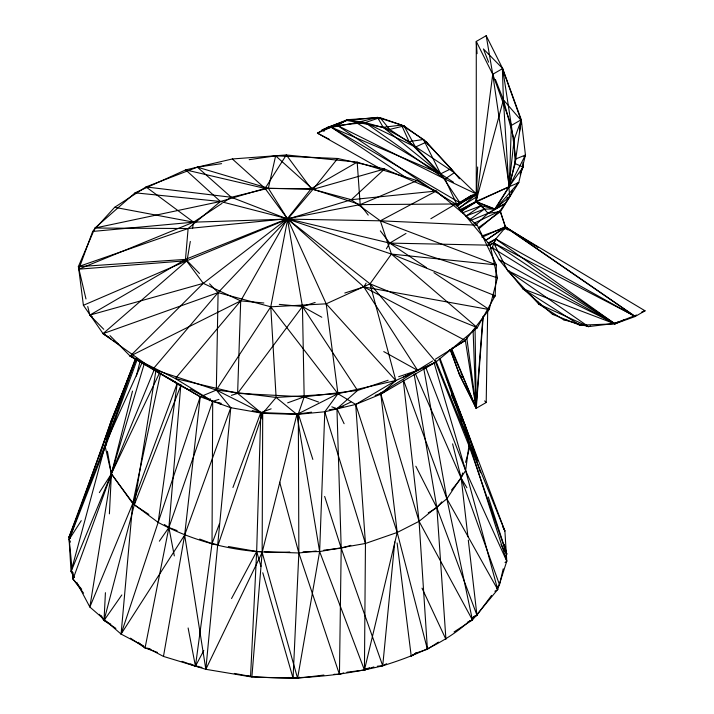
<?xml version="1.0" encoding="UTF-8"?>
<svg xmlns="http://www.w3.org/2000/svg" width="714" height="714" viewBox="0 0 714 714"><rect width="100%" height="100%" fill="white"/><g stroke="black" fill="none" stroke-linecap="round" stroke-linejoin="round"><path stroke-width="1.07" d="M73.06 572.566L73.033 579.072L83.583 593.164M323.897 675.051L297.595 678.3L251.863 677.015L262.154 552.404L262.716 413.326L276.113 397.448L270.767 306.806L287.662 219.1L312.964 189.371L337.668 158.49L384.596 168.977L436.281 191.04L477.255 225.187L496.409 264.93L495.159 295.757L477.3 327.655L435.942 362.025L380.848 394.146L355.697 404.436L324.799 411.773L296.908 414.441L262.716 413.326L230.774 407.703L200.223 396.779L152.966 369.147L103.057 333.634L83.395 305.289L78.79 269.169L92.677 231.434L114.659 207.31L146.013 186.925L197.35 167.147L221.608 163.649M201.919 667.403L195.44 666.198L212.022 543.675L212.701 401.366L175.367 378.545L130.153 356.107L109.974 335.616M209.55 283.833L218.091 292.615L270.767 306.806L337.945 393.735L355.697 404.436L365.452 543.47L364.443 670.044L346.906 672.213M450.141 349.601L459.816 375.385L476.274 408.238L486.198 402.509L487.689 311.072M251.863 677.015L205.837 669.313L230.774 407.703L216.324 390.067L218.091 292.615L287.662 219.1L351.324 199.697L436.281 191.04L380.33 220.813L287.662 219.1L193.583 222.17L92.677 231.434M435.361 359.222L465.251 340.444L489.17 309.537L497.444 277.844L490.072 245.188L455.702 203.99L417.065 180.597L357.187 162.14L311.206 188.666L287.376 218.707L240.698 300.871L175.367 378.545L237.619 393.36L260.815 412.567L256.665 551.476L250.552 676.426C294.891 680.308 339.525 676.301 382.722 665.787C414.227 656.059 445.465 643.082 470.035 620.528M470.678 220.447L488.073 213.316L495.114 209.336L509.26 186.684L511.358 125.441L502.656 68.562L486.198 35.7L476.274 41.43L476.274 201.91L481.263 205.677L488.073 213.316L500.478 211.63L518.721 182.623L525.442 155.036L521.282 119.711L502.656 68.562L492.731 74.292L476.274 201.91L459.7 210.371M192.494 228.587L193.583 222.17L146.013 186.925L231.282 197.269L287.662 219.1L370.031 283.833L435.942 362.025L395.824 380.535L337.945 393.735L324.799 411.773L319.631 551.574L297.595 678.3L299.541 677.211M477.666 166.996L475.988 201.518L484.387 209.104L494.829 208.934L509.751 196.68L512.429 190.763M115.882 628.391L104.03 620.466L105.422 592.7M109.394 513.848L111.402 473.873L132.509 391.102M450.525 349.833L459.53 374.984L475.988 407.846L482.887 316.936M483.253 316.222L476.274 408.238L451.15 349.28M157.401 652.391L145.067 647.91L168.897 527.512L180.749 385.801L178.402 383.463M263.85 302.986L240.698 300.871L203.285 283.351L185.479 259.387L188.13 228.516L220.43 201.491L265.081 188.434L311.206 188.666L360.177 204.615L455.702 203.99L430.845 218.725M143.755 646.036L121.085 634.086L132.759 503.522L160.355 374.216M394.771 541.944L382.722 665.787L377.385 666.198M478.933 228.712L500.05 210.889L509.751 196.68L508.859 186.863L514.116 139.614L521.095 120.336L502.37 68.169L483.405 48.936L488.608 62.18M337.945 393.735L296.908 414.441L262.154 552.404L205.837 669.313L163.47 656.425L184.658 535.063L200.223 396.779L216.324 390.067L276.113 397.448L337.945 393.735L326.2 303.825L287.662 219.1L268.357 188.264L197.35 167.147L231.282 197.269L268.357 188.264L312.964 189.371L351.324 199.697L380.33 220.813L496.409 264.93L391.424 254.077L287.662 219.1L187.041 260.69L83.395 305.289M76.8 582.419L89.857 607.043L121.085 634.086L158.151 522.407L177.17 383.534L174.814 381.321M515.767 159.258L515.169 163.577L508.859 186.863L494.829 208.934L475.988 201.518L461.289 211.058M519.462 132.233L521.095 120.336L503.424 99.862L495.418 79.495M144.13 364.229L111.357 473.793L89.857 607.043L132.759 503.522L177.17 383.534L170.762 379.223M110.786 624.143L104.03 620.466L134.277 504.887L156.018 370.048M190.308 241.43L187.041 260.69L103.057 333.634L111.286 339.177M268.357 188.264L275.64 155.839L337.668 158.49M462.556 212.808L481.263 205.677L495.114 209.336L518.721 182.623L509.26 186.684L515.749 158.954L521.282 119.711L511.358 125.441L515.749 158.954L525.442 155.036L509.26 186.684L476.274 201.91L495.114 209.336L505.039 203.597L488.073 213.316L475.899 224.705M503.227 568.808L499.497 584.704L496.837 588.282M505.726 558.214L506.717 553.975L504.227 544.318M136.347 376.055L139.917 362.087M467.929 536.785L461.217 478.282L462.672 472.971M465.573 462.342L469.642 447.455L465.073 425.223L446.295 377.635M135.553 358.285L112.384 419.662L105.904 442.76L71.052 571.593L74.185 577.501M454.05 631.935L472.427 619.975L497.694 589.541L506.779 561.15L504.905 531.073L439.949 358.241M99.424 455.934L111.089 421.224L135.169 360.356M289.786 552.002C244.322 554.43 198.278 543.916 158.151 522.407L200.223 396.779L152.966 369.147L218.091 292.615L103.057 333.634L108.715 337.035M111.322 422.813L134.009 363.738M217.904 545.585L262.716 413.326L216.324 390.067L152.966 369.147M288.688 677.452L293.07 678.175L298.854 552.984L298.327 413.977L304.164 396.868L302.45 306.511L287.376 218.707L265.081 188.434L232.336 158.972L185.694 169.887L135.098 192.816L94.935 228.043L78.344 266.652L85.983 298.97M159.356 541.185L168.897 527.512L212.701 401.366L218.93 399.367M71.971 568.049L69.204 539.391L111.089 421.224L135.972 359.588M136.178 358.339L105.904 442.76L68.972 537.276L71.052 571.593L154.304 369.54M504.905 229.337L505.628 227.32L500.478 211.63L478.193 227.882M121.085 634.086L184.658 535.063L230.774 407.703M137.347 359.097L105.288 446.946L69.204 539.391L70.525 542.131M112.384 419.662L68.972 537.276L72.542 529.36M199.697 539.061L212.022 543.675L219.376 523.906M232.934 487.492L260.815 412.567L271.133 408.827M459.191 204.802L459.941 202.83L471.677 195.333L455.55 204.891M148.851 514.41L134.277 504.887L180.749 385.801L130.153 356.107L203.285 283.351L287.376 218.707L360.177 204.615L417.065 180.597M81.262 520.667L69.204 539.391L70.017 537.33M492.151 247.633L495.739 238.958L505.628 227.32L645.028 310.804L635.103 316.534L614.879 323.861L579.893 325.173L552.502 314.33L523.005 288.831L499.122 259.78L492.151 247.633L490.241 248.677L492.151 247.633L614.879 323.861L624.928 319.506M505.36 556.991L506.717 553.975L488.287 496.989M142.264 362.248L105.904 442.76L106.279 444.893M520.024 174.011L523.148 167.103L522.951 162.649M209.327 400.724L210.264 398.715M158.151 522.407L132.759 503.522L111.357 473.793L159.597 372.779M74.024 577.108L73.033 579.072L81.691 589.246M182.07 661.351L195.44 666.198L203.811 650.508M231.541 598.537L256.665 551.476L262.216 551.672M366.112 283.128L363.863 286.948L344.8 293.017M386.363 248.82L389.737 243.099L405.989 233.46M69.204 539.391L70.32 537.526M99.344 492.589L111.402 473.873L105.288 446.946L111.089 421.224L112.428 419.511M216.324 390.067L270.767 306.806L326.2 303.825L370.031 283.833L391.424 254.077L380.33 220.813L477.255 225.187M99.416 614.299L104.03 620.466L121.835 594.949M489.054 245.839L493.66 242.903L495.596 240.207M503.995 228.551L505.289 226.757L500.05 210.889L473.855 223.312M508.859 186.863L503.424 99.862L475.988 201.518L508.859 186.863L523.148 167.103L515.169 163.577L514.116 139.614L503.424 99.862L502.37 68.169M471.758 619.181L476.925 615.156L491.527 595.449M315.151 302.468L302.45 306.511L237.619 393.36L231.39 395.36M441.743 501.88L436.879 507.779L428.266 512.848M451.48 490.081L461.217 478.282L452.596 443.876M523.906 156.652L525.442 155.036M497.167 587.069L499.497 584.704L461.217 478.282L415.396 373.609M351.324 199.697L384.596 168.977L312.964 189.371L275.64 155.839L249.177 159.668M329.225 409.738L336.946 408.676L357.544 390.478L388.113 380.25M456.567 205.739L459.941 202.83L440.636 173.832L423.456 139.489L401.536 125.066L377.519 117.399L346.754 120.434L327.369 127.404L317.435 133.134L379.268 168.049M493.445 297.185L495.159 295.757L391.424 254.077L477.3 327.655L472.722 330.832M459.513 208.185L476.506 194.056L454.363 172.681L426.544 142.006L404.07 125.941L380.044 117.614L347.316 119.684L322.121 129.877L324.058 130.974L322.121 129.877L337.383 125.414L365.202 122.576L380.044 117.614L381.562 119.247M366.211 668.688L364.443 670.044L319.631 551.574L296.908 414.441L276.113 397.448M505.012 562.507L506.779 561.15L469.232 443.278L439.253 358.437M457.406 205.918L471.686 195.413M470.017 219.43L484.387 209.104L465.59 216.083M488.456 244.081L495.739 238.958L635.103 316.534L505.628 227.32L481.602 236.075M486.314 240.056L505.289 226.757L538.231 247.526M472.971 196.502L476.506 194.056L444.992 179.027L337.383 125.414L347.316 119.684L365.202 122.576L389.648 129.404L454.363 172.681L444.992 179.027L365.202 122.576L415.494 147.03L444.992 179.027L457.04 204.882M465.796 216.244L481.263 205.677M387.988 389.353L380.848 394.146L397.207 532.466L427.409 649.276L415.86 653.087M199.456 273.462L187.041 260.69L78.79 269.169L193.583 222.17L222.081 203.347M223.919 202.124L231.282 197.269M636.531 315.026L614.593 323.469L588.461 326.619L563.462 319.702L538.731 304.057L507.547 270.472L493.66 242.903L489.67 244.884M485.466 240.511L505.628 227.32L510.046 230.684M493.303 296.97L495.159 295.757M438.432 642.1L427.409 649.276L419.064 521.336L403.294 380.285M397.109 542.979L411.228 656.112L416.699 652.632M460.726 211.763L476.586 201.705M432.559 360.981L379.223 394.003L375.1 395.431M379.223 394.003L381.115 392.825M449.177 350.449L465.251 340.444L363.863 286.948L287.376 218.707L220.43 201.491L135.098 192.816M411.228 656.112L416.86 652.605M415.816 466.224L436.879 507.779L476.925 615.156L473.168 617.503L476.925 615.156L468.313 540.096M458.575 208.06L476.327 197.046M367.299 668.322L364.443 670.044L397.207 532.466L355.697 404.436L395.824 380.535L370.031 283.833L477.3 327.655L474.373 329.199M494.838 591.272L497.694 589.541L465.635 470.615L433.996 362.48M456.442 205.864L476.506 194.056L456.201 205.57M103.771 329.315L89.803 315.124L185.479 259.387L287.376 218.707L389.737 243.099L497.444 277.844M458.022 203.945L459.941 202.83L331.483 127.351L327.369 127.404M617.583 322.3L614.879 323.861L523.005 288.831L579.893 325.173L584.275 324.486M491.134 248.347L493.062 247.258M458.495 344.086L465.251 340.444M488.019 243.019L495.739 238.958L614.879 323.861L499.122 259.78L501.862 261.672M386.595 663.743L382.722 665.787L341.203 548.209L324.656 496.417M459.798 209.978L476.416 201.294M426.303 367.067L435.942 362.025M156.375 370.486L130.153 356.107L240.698 300.871L237.619 393.36L304.164 396.868L357.544 390.478L302.45 306.511L279.29 304.396M506.824 198.117L509.751 196.68M331.823 406.828L336.946 408.676L350.895 402.053M403.678 376.992L417.619 370.37L363.863 286.948L489.17 309.537L433.933 272.632M179.089 385.265L181.053 384.355M369.486 667.706L364.443 670.044L373.886 666.93M467.384 622.313L472.427 619.975L446.875 498.783L423.661 367.897M329.234 139.284L317.435 133.134L346.754 120.434L383.186 127.288L401.536 125.066L402.883 126.842M481.977 237.28L505.289 226.757L634.826 316.141L493.66 242.903L495.989 245.205M473.917 616.485L476.925 615.156M642.02 312.116L645.028 310.804L641.993 311.902M590.558 325.995L588.461 326.619L507.547 270.472L614.593 323.469L617.619 322.166M516.695 183.471L518.721 182.623M287.644 402.848L304.164 396.868L318.506 402.036M343.604 672.918L339.445 674.427L334.063 674.266M287.376 218.707L188.13 228.516L78.344 266.652L185.479 259.387M279.692 482.245L298.854 552.984L339.445 674.427L341.203 548.209L336.946 408.676L343.139 406.525M303.048 551.815L319.631 551.574L365.452 543.47L397.207 532.466L419.064 521.336L446.875 498.783L465.635 470.615L469.232 443.278L462.52 418.672L452.149 392.995M398.644 376.724L417.619 370.37L383.748 351.591M350.824 545.353L341.203 548.209L323.826 550.173M87.76 306.511L89.803 315.124L203.285 283.351M405.971 177.59L331.483 127.351L356.348 122.683L377.519 117.399L379.045 119.006M405.382 127.717L404.07 125.941L389.648 129.404L380.044 117.614M579.893 325.173L583.026 324.531M296.31 677.532L293.07 678.175L262.779 572.762M459.432 178.777L451.132 168.674L423.456 139.489L409.033 141.613L383.186 127.288L377.519 117.399M252.256 410.577L260.815 412.567L298.327 413.977L311.572 412.156M316.231 551.029L298.854 552.984L264.439 551.752M232.336 158.972L286.323 154.956L357.187 162.14L360.177 204.615L368.237 215.11M476.791 194.449L472.588 194.761L474.444 195.886M188.13 228.516L94.935 228.043L220.43 201.491L185.694 169.887L265.081 188.434L286.323 154.956L311.206 188.666M563.462 319.702L566.737 319.729M380.33 230.854L389.737 243.099L490.072 245.188M190.522 663.868L195.44 666.198L198.635 666.43M552.502 314.33L554.644 314.535M537.954 302.013L538.731 304.057L540.855 304.378M212.022 543.675L216.378 544.443M228.355 546.531L256.665 551.476L260.949 566.38M234.344 673.418L250.552 676.426L247.383 675.622M114.659 207.31L193.583 222.17M130.475 638.155L145.067 647.91L150.502 649.151M130.153 356.107L133.402 356.857M203.713 396.993L212.701 401.366L221.251 403.356M507.547 270.472L509.653 271.177M164.336 524.531L168.897 527.512L177.108 530.591M331.483 127.351L440.636 173.832L453.417 182.204M538.731 304.057L588.461 326.619M523.005 288.831L525.959 290.268M180.749 385.801L190.727 390.665M147.7 648.116L163.47 656.425M190.361 389.121L212.701 401.366M302.45 306.511L321.809 317.248M356.348 122.683L440.636 173.832L451.132 168.674L451.891 170.744M459.727 373.208L459.816 375.385L461.61 376.51M493.66 242.903L614.593 323.469M389.737 243.099L426.561 267.705M113.124 340.408L118.613 344.112M337.383 125.414L433.112 190.085M440.476 195.056L445.081 198.162M89.803 315.124L92.534 317.043M383.186 127.288L440.636 173.832L409.033 141.613L401.536 125.066M218.93 402.991L220.653 404.392M138.213 642.323L145.067 647.91M506.556 228.587L505.289 226.757L508.6 229.694M506.86 229.149L505.628 227.32L507.975 229.685M459.816 375.385L462.145 377.777M484.645 400.911L486.198 402.509M326.2 303.825L395.824 380.535L380.848 394.146L419.064 521.336L472.427 619.975M505.289 226.757L506.708 228.462M505.628 227.32L507.761 229.899M460.512 416.128L462.52 418.672L469.758 439.744M134.277 504.887L111.402 473.873L73.033 579.072L72.292 571.361M504.914 551.351L506.717 553.975L469.642 447.455L435.103 361.15M423.456 139.489L425.169 142.318M461.217 478.282L466.911 487.742M501.032 544.514L506.717 553.975M428.213 144.862L426.544 142.006L415.494 147.03L404.07 125.941M461.315 418.752L465.073 425.223L477.755 460.816M497.694 589.541L446.875 498.783L403.544 380.223M101.397 615.718L104.03 620.466M502.46 526.075L504.905 531.073L435.781 360.65M336.946 408.676L344.121 423.714M422.01 588.166L445.929 639.316L436.879 507.779L414.102 374.011M506.779 561.15L465.635 470.615L425.722 367.317M451.444 394.994L465.073 425.223L480.433 472.713M451.435 348.236L475.988 407.846L473.096 330.296M511.358 125.441L492.731 74.292L476.274 41.43L477.059 53.675M298.327 413.977L312.848 459.423M324.799 411.773L365.452 543.47M262.154 552.404L297.595 678.3M260.815 412.567L262.556 419.002M168.897 527.512L174.323 555.903M188.121 627.981L195.44 666.198M107.412 451.319L111.357 473.793M486.198 35.7L492.731 74.292L509.26 186.684M465.269 339.855L475.988 407.846M184.658 535.063L205.837 669.313M466.786 337.829L476.274 408.238L475.06 329.288M521.095 120.336L521.238 123.683"/></g></svg>
